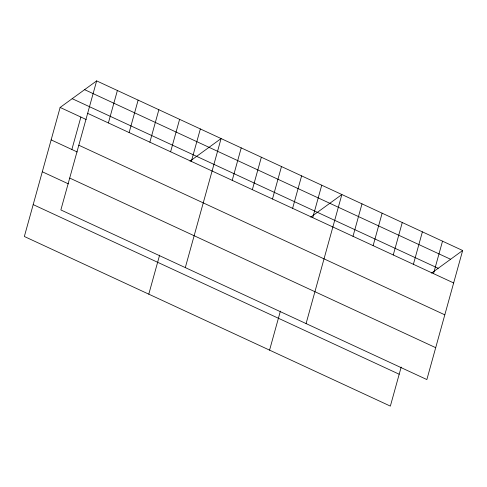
<?xml version="1.0" encoding="UTF-8"?>
<svg xmlns="http://www.w3.org/2000/svg" width="487" height="487" viewBox="0 0 487 487"><rect width="100%" height="100%" fill="white"/><g stroke="black" fill="none" stroke-linecap="round" stroke-linejoin="round"><path stroke-width="0.73" d="M96.645 80.891L60.863 209.94L426.862 379.556L462.65 250.507L96.645 80.891L60.138 107.444L24.35 236.493L390.355 406.109L401.172 367.088M71.881 149.503L80.879 117.057M108.388 122.949L117.385 90.503M129.128 132.561L138.125 100.115M149.868 142.174L158.865 109.727M170.608 151.786L179.606 119.339M148.791 294.16L159.614 255.145M191.348 161.398L200.346 128.952M185.303 267.607L221.086 138.564L190.003 161.173M232.22 180.336L241.217 147.89M252.351 189.668L261.349 157.222M272.483 198.994L281.48 166.548M292.608 208.326L301.611 175.874M269.573 350.135L280.39 311.114M312.739 217.652L321.737 185.206M306.079 323.581L341.868 194.532L310.779 217.141M353.002 236.311L361.999 203.864M373.133 245.637L382.131 213.19M393.259 254.969L402.262 222.522M413.39 264.295L422.387 231.849M433.521 273.627L442.519 241.181M431.561 273.116L462.65 250.507M84.598 89.657L450.603 259.267M72.186 98.684L438.19 268.294M87.648 113.343L453.653 282.953M60.138 107.444L86.229 119.54M78.809 145.217L444.814 314.833M51.141 139.891L77.232 151.987M69.702 178.059L435.701 347.675M42.296 171.771L68.393 183.861M33.189 204.613L399.194 374.229"/></g></svg>
